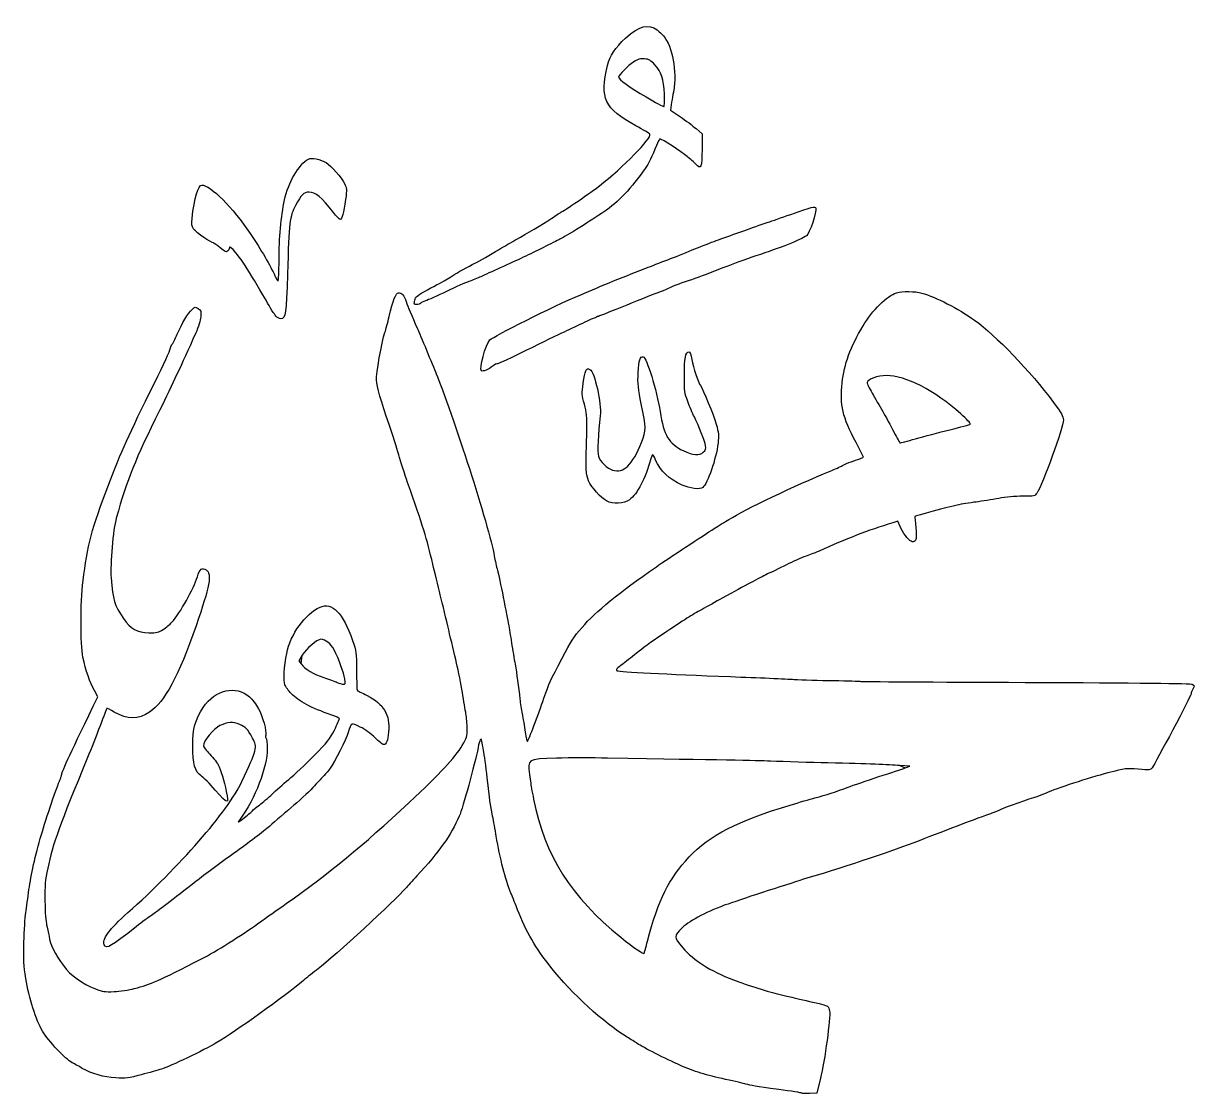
# Model space of a CAD drawing. Header units: inches. Extents: x -1634 to 343, y 456 to 1784.
# Drawn here: x -375.4 to -232.6, y 476.4 to 606.8 of the extents above; entities that cross this region are included whole.
import ezdxf

# ---------------------------------------------------------------- set-up
doc = ezdxf.new("R2010")
doc.units = ezdxf.units.IN
doc.header["$MEASUREMENT"] = 0
doc.layers.add('rd', color=1, linetype='CONTINUOUS')

msp = doc.modelspace()

# ---------------------------------------------------------------- linework, layer by layer
at = {"layer": 'rd'}
for points in [[(-297.26, 598.15), (-297.26, 598.15)], [(-327.74, 572.77), (-327.74, 572.77)], [(-344.62, 571.12), (-344.62, 571.12)], [(-319.57, 564.44), (-319.57, 564.44)], [(-266.65, 556.16), (-266.65, 556.16)], [(-304.31, 548.58), (-304.31, 548.58)], [(-341.4, 529.79), (-341.83, 529.11), (-341.54, 528.72)], [(-336.22, 526.92), (-336.22, 526.92)], [(-267.91, 516.05), (-267.36, 516.25), (-268.56, 516.34)], [(-365.54, 494.47), (-365.54, 494.47)], [(-299.32, 494.95), (-299.32, 494.95)], [(-280.51, 476.41), (-280.51, 476.41)]]:
    msp.add_lwpolyline(points, close=True, dxfattribs=at)
for points in [[(-296.43, 596.87), (-296.52, 596.2), (-295.32, 595.4)], [(-293.41, 593.96), (-292.68, 593.32), (-292.68, 591.43)], [(-273.46, 553.73), (-272.98, 553.93), (-273.91, 555.69)], [(-268.53, 545.48), (-268.81, 546.13), (-269.43, 545.93)], [(-366.87, 523.57), (-366.31, 524.72), (-366.74, 525.47)], [(-278.24, 478.23), (-278.7, 476.42), (-279.57, 476.38)]]:
    msp.add_lwpolyline(points, dxfattribs=at)
for points in [[(-302, 604.99), (-300.38, 606.48), (-299.23, 606.78), (-298.14, 605.98)], [(-298.14, 605.98), (-297.82, 605.74), (-297.39, 605.3), (-297.18, 605)], [(-304.2, 601.65), (-303.93, 602.81), (-303.26, 603.83), (-302, 604.99)], [(-297.18, 605), (-296.13, 603.49), (-295.7, 600.41), (-296.22, 598.11)], [(-299.68, 602.46), (-300.23, 602.52), (-300.43, 602.47), (-301, 602.09)], [(-298.43, 601.73), (-298.93, 602.29), (-299.13, 602.41), (-299.68, 602.46)], [(-300.73, 594.3), (-304.6, 596.43), (-305.15, 597.59), (-304.2, 601.65)], [(-301, 602.09), (-301.7, 601.62), (-302.85, 600.45), (-302.85, 600.22)], [(-297.26, 598.15), (-297.35, 600.02), (-297.62, 600.84), (-298.43, 601.73)], [(-302.85, 600.22), (-302.85, 599.95), (-301.52, 598.99), (-299.5, 597.82)], [(-297.32, 596.62), (-297.25, 596.61), (-297.22, 597.29), (-297.26, 598.15)], [(-296.22, 598.11), (-296.29, 597.8), (-296.39, 597.24), (-296.43, 596.87)], [(-299.5, 597.82), (-298.37, 597.17), (-297.39, 596.62), (-297.32, 596.62)], [(-295.32, 595.4), (-294.66, 594.96), (-293.8, 594.31), (-293.41, 593.96)], [(-299.03, 593.28), (-299.07, 593.35), (-299.84, 593.81), (-300.73, 594.3)], [(-305.16, 586.99), (-302.36, 589.16), (-298.76, 592.85), (-299.03, 593.28)], [(-297.81, 592.71), (-297.87, 592.71), (-298.06, 592.33), (-298.24, 591.88)], [(-294.49, 590.57), (-295.17, 591.12), (-297.63, 592.71), (-297.81, 592.71)], [(-298.24, 591.88), (-298.72, 590.66), (-299.21, 589.67), (-299.6, 589.1)], [(-292.68, 591.43), (-292.68, 589.23), (-292.81, 588.93), (-293.44, 589.61)], [(-343.57, 585.27), (-343.15, 587.32), (-341.8, 589.63), (-340.66, 590.24)], [(-340.66, 590.24), (-340.27, 590.44), (-339.19, 590.23), (-338.51, 589.81)], [(-338.51, 589.81), (-337.85, 589.4), (-336.61, 588), (-336.25, 587.27)], [(-293.44, 589.61), (-293.66, 589.85), (-294.13, 590.28), (-294.49, 590.57)], [(-299.6, 589.1), (-301.29, 586.69), (-302.86, 585.04), (-304.67, 583.79)], [(-354.84, 583.01), (-354.54, 585.53), (-354.09, 587.08), (-353.66, 587.08)], [(-353.66, 587.08), (-352.61, 587.08), (-349.83, 584.31), (-347.74, 581.17)], [(-336.25, 587.27), (-335.97, 586.69), (-335.96, 586.57), (-336.12, 585.32)], [(-309.85, 583.77), (-309.74, 583.77), (-306.01, 586.33), (-305.16, 586.99)], [(-344.23, 577.96), (-344.23, 580.57), (-343.99, 583.21), (-343.57, 585.27)], [(-340.6, 586.22), (-341.2, 586.22), (-341.53, 585.88), (-342.22, 584.6)], [(-337.6, 583.73), (-339.08, 585.65), (-339.78, 586.22), (-340.6, 586.22)], [(-336.12, 585.32), (-336.34, 583.68), (-336.55, 582.9), (-336.78, 582.9)], [(-342.22, 584.6), (-342.95, 583.22), (-343.02, 582.64), (-343.2, 576.2)], [(-281.87, 583.51), (-279.19, 584.45), (-278.92, 584.52), (-278.81, 584.25)], [(-278.81, 584.25), (-278.67, 583.87), (-279.59, 581.12), (-279.95, 580.89)], [(-354.6, 581.68), (-354.89, 582.12), (-354.92, 582.28), (-354.84, 583.01)], [(-336.78, 582.9), (-336.87, 582.9), (-337.24, 583.28), (-337.6, 583.73)], [(-315.32, 580.46), (-314.06, 581.13), (-312.15, 582.27), (-311, 583.03)], [(-311, 583.03), (-310.39, 583.44), (-309.87, 583.77), (-309.85, 583.77)], [(-304.67, 583.79), (-306.05, 582.85), (-309.29, 580.83), (-309.99, 580.49)], [(-288.21, 581.29), (-286.39, 581.95), (-285.62, 582.22), (-284.61, 582.55)], [(-284.61, 582.55), (-284.21, 582.69), (-282.98, 583.11), (-281.87, 583.51)], [(-352.21, 580.02), (-352.52, 580.02), (-354.32, 581.28), (-354.6, 581.68)], [(-347.74, 581.17), (-346.44, 579.23), (-345.25, 577.19), (-344.74, 576.02)], [(-290.95, 580.31), (-290.32, 580.53), (-289.09, 580.97), (-288.21, 581.29)], [(-351.42, 579.43), (-351.81, 579.75), (-352.17, 580.02), (-352.21, 580.02)], [(-349.98, 579.36), (-350.23, 579.58), (-350.29, 579.59), (-350.29, 579.41)], [(-317.87, 578.97), (-316.86, 579.57), (-315.72, 580.24), (-315.32, 580.46)], [(-309.99, 580.49), (-310.3, 580.34), (-311.21, 579.88), (-312, 579.48)], [(-293.55, 579.3), (-292.76, 579.63), (-291.59, 580.08), (-290.95, 580.31)], [(-279.95, 580.89), (-280.64, 580.41), (-283.15, 579.42), (-286.12, 578.44)], [(-350.5, 579.01), (-350.68, 578.87), (-350.84, 578.94), (-351.42, 579.43)], [(-350.29, 579.41), (-350.29, 579.29), (-350.38, 579.11), (-350.5, 579.01)], [(-345.82, 573.03), (-347.87, 576.63), (-349.2, 578.66), (-349.98, 579.36)], [(-320.68, 577.38), (-320.14, 577.65), (-318.87, 578.36), (-317.87, 578.97)], [(-312, 579.48), (-313.75, 578.6), (-315.08, 577.98), (-317.27, 576.99)], [(-299.24, 577.06), (-298.57, 577.32), (-297.34, 577.79), (-296.51, 578.11)], [(-296.51, 578.11), (-295.67, 578.43), (-294.34, 578.97), (-293.55, 579.3)], [(-286.12, 578.44), (-287.27, 578.06), (-289.32, 577.31), (-290.67, 576.78)], [(-344.35, 575.4), (-344.28, 575.4), (-344.23, 576.56), (-344.23, 577.96)], [(-323.61, 575.7), (-322.78, 576.25), (-321.6, 576.92), (-320.68, 577.38)], [(-317.27, 576.99), (-318.18, 576.59), (-319.25, 576.1), (-319.65, 575.91)], [(-307.46, 573.72), (-305.07, 574.75), (-301.94, 576.02), (-299.24, 577.06)], [(-290.67, 576.78), (-292.01, 576.24), (-293.51, 575.69), (-293.98, 575.54)], [(-344.74, 576.02), (-344.59, 575.68), (-344.42, 575.4), (-344.35, 575.4)], [(-343.2, 576.2), (-343.34, 571.43), (-343.44, 570.79), (-344.02, 570.79)], [(-325.74, 574.54), (-324.77, 575.04), (-323.81, 575.56), (-323.61, 575.7)], [(-321.09, 575.33), (-321.48, 575.2), (-322.72, 574.65), (-323.83, 574.12)], [(-319.65, 575.91), (-320.04, 575.72), (-320.69, 575.46), (-321.09, 575.33)], [(-293.98, 575.54), (-294.94, 575.25), (-296.23, 574.76), (-296.62, 574.54)], [(-330.81, 571.08), (-330.37, 573), (-329.99, 573.96), (-329.68, 573.96)], [(-329.68, 573.96), (-329.27, 573.96), (-328.98, 573.64), (-328.73, 572.88)], [(-327.59, 573.32), (-327.53, 573.52), (-326.93, 573.92), (-325.74, 574.54)], [(-323.83, 574.12), (-324.94, 573.58), (-326.09, 573.06), (-326.39, 572.97)], [(-297.8, 574.05), (-298.32, 573.87), (-300.14, 573.15), (-301.84, 572.45)], [(-296.62, 574.54), (-296.75, 574.46), (-297.29, 574.24), (-297.8, 574.05)], [(-273.05, 569.94), (-271.95, 571.79), (-270.11, 573.6), (-268.98, 573.94)], [(-268.98, 573.94), (-268.24, 574.17), (-266.75, 574.15), (-265.87, 573.91)], [(-265.87, 573.91), (-264.22, 573.45), (-261.44, 572.02), (-259.46, 570.61)], [(-344.62, 571.12), (-344.78, 571.29), (-345.32, 572.15), (-345.82, 573.03)], [(-328.73, 572.88), (-328.52, 572.24), (-328.11, 571.26), (-327.36, 569.57)], [(-327.45, 572.52), (-327.73, 572.52), (-327.8, 572.58), (-327.74, 572.77)], [(-327.74, 572.77), (-327.7, 572.91), (-327.63, 573.16), (-327.59, 573.32)], [(-327.01, 572.65), (-327.05, 572.58), (-327.25, 572.52), (-327.45, 572.52)], [(-326.39, 572.97), (-326.68, 572.87), (-326.96, 572.73), (-327.01, 572.65)], [(-318.54, 568.2), (-318.07, 568.67), (-310.9, 572.25), (-307.46, 573.72)], [(-301.84, 572.45), (-303.55, 571.76), (-305.1, 571.15), (-305.3, 571.08)], [(-356.64, 568.92), (-356.06, 570.25), (-355.33, 571.47), (-354.84, 571.93)], [(-354.84, 571.93), (-354.49, 572.26), (-354.47, 572.27), (-354.09, 572.02)], [(-353.78, 571.03), (-353.81, 570.6), (-354.07, 569.77), (-354.38, 569.06)], [(-354.09, 572.02), (-353.75, 571.79), (-353.72, 571.71), (-353.78, 571.03)], [(-344.02, 570.79), (-344.19, 570.79), (-344.46, 570.94), (-344.62, 571.12)], [(-331.32, 569.13), (-331.22, 569.45), (-330.99, 570.33), (-330.81, 571.08)], [(-305.3, 571.08), (-305.5, 571.02), (-306.24, 570.69), (-306.96, 570.35)], [(-327.36, 569.57), (-327.22, 569.25), (-326.73, 568.08), (-326.27, 566.97)], [(-306.96, 570.35), (-307.67, 570.02), (-308.81, 569.48), (-309.48, 569.17)], [(-275.6, 562.99), (-275.35, 565.26), (-274.6, 567.32), (-273.05, 569.94)], [(-259.46, 570.61), (-256.86, 568.76), (-252.67, 564.39), (-249.84, 560.59)], [(-354.38, 569.06), (-356.26, 564.85), (-357.14, 562.96), (-358.8, 559.62)], [(-357.3, 567.61), (-357.2, 567.73), (-356.9, 568.32), (-356.64, 568.92)], [(-332.37, 563.32), (-332.43, 563.99), (-331.72, 567.94), (-331.32, 569.13)], [(-319.57, 564.44), (-319.88, 564.64), (-319.05, 567.69), (-318.54, 568.2)], [(-309.48, 569.17), (-310.16, 568.85), (-312.21, 567.85), (-314.06, 566.95)], [(-359.39, 563.02), (-358.35, 565.13), (-357.49, 566.97), (-357.49, 567.12)], [(-357.49, 567.12), (-357.49, 567.26), (-357.41, 567.48), (-357.3, 567.61)], [(-326.27, 566.97), (-325.81, 565.86), (-325.28, 564.56), (-325.08, 564.09)], [(-314.06, 566.95), (-315.9, 566.05), (-317.49, 565.31), (-317.6, 565.31)], [(-294.83, 563.87), (-294.83, 565.99), (-294.69, 566.75), (-294.29, 566.75)], [(-294.29, 566.75), (-294.15, 566.75), (-294.03, 566.45), (-293.92, 565.81)], [(-317.6, 565.31), (-317.71, 565.31), (-317.96, 565.19), (-318.15, 565.04)], [(-300.46, 564.22), (-300.38, 565.75), (-300.23, 566.22), (-299.86, 566.15)], [(-299.86, 566.15), (-299.43, 566.07), (-298.19, 562.07), (-297.79, 559.47)], [(-293.92, 565.81), (-293.76, 564.91), (-293.12, 562.95), (-292.88, 562.64)], [(-325.08, 564.09), (-324.37, 562.37), (-322.32, 556.51), (-321.04, 552.55)], [(-318.15, 565.04), (-318.75, 564.58), (-319.36, 564.32), (-319.57, 564.44)], [(-307.17, 562.94), (-306.97, 564.49), (-306.79, 564.85), (-306.36, 564.62)], [(-306.36, 564.62), (-305.77, 564.3), (-304.89, 560.45), (-305.08, 558.97)], [(-300.08, 560.41), (-300.46, 562.19), (-300.53, 562.9), (-300.46, 564.22)], [(-294.42, 560.7), (-294.8, 561.71), (-294.83, 561.92), (-294.83, 563.87)], [(-270.22, 563.86), (-271.28, 563.86), (-272.47, 563.42), (-272.54, 563.01)], [(-261.14, 559.2), (-264.29, 562.03), (-267.88, 563.88), (-270.22, 563.86)], [(-365.11, 550.32), (-363.34, 554.88), (-362.69, 556.33), (-359.39, 563.02)], [(-330.82, 557.89), (-331.79, 560.73), (-332.3, 562.49), (-332.37, 563.32)], [(-307.02, 560.38), (-307.34, 561.51), (-307.34, 561.65), (-307.17, 562.94)], [(-292.88, 562.64), (-292.57, 562.22), (-291.26, 559.05), (-290.95, 557.95)], [(-273.91, 555.69), (-275.56, 558.82), (-275.89, 560.27), (-275.6, 562.99)], [(-272.54, 563.01), (-272.55, 562.89), (-272.3, 562.31), (-271.96, 561.73)], [(-271.96, 561.73), (-271.62, 561.15), (-271.04, 560.14), (-270.66, 559.5)], [(-358.8, 559.62), (-361.79, 553.58), (-362.72, 551.26), (-364.07, 546.5)], [(-306.73, 557.02), (-306.69, 558.95), (-306.72, 559.31), (-307.02, 560.38)], [(-300.06, 555.72), (-299.46, 557.22), (-299.46, 557.47), (-300.08, 560.41)], [(-293.61, 558.82), (-293.83, 559.26), (-294.2, 560.1), (-294.42, 560.7)], [(-249.84, 560.59), (-248.88, 559.3), (-248.64, 558.87), (-248.64, 558.48)], [(-305.08, 558.97), (-305.35, 556.83), (-305.46, 554.48), (-305.31, 554.03)], [(-297.79, 559.47), (-297.35, 556.6), (-296.72, 555.54), (-294.97, 554.71)], [(-292.24, 555.29), (-292.36, 555.87), (-293.12, 557.83), (-293.61, 558.82)], [(-270.66, 559.5), (-270.29, 558.85), (-269.67, 557.72), (-269.3, 556.99)], [(-259.98, 557.95), (-259.92, 558.01), (-260.44, 558.57), (-261.14, 559.2)], [(-248.64, 558.48), (-248.64, 557.57), (-251.16, 550.55), (-251.84, 549.56)], [(-329.65, 554.21), (-329.89, 555.04), (-330.41, 556.7), (-330.82, 557.89)], [(-306.51, 551.04), (-306.83, 551.74), (-306.85, 552.25), (-306.73, 557.02)], [(-290.95, 557.95), (-290.65, 556.87), (-290.62, 556.57), (-290.73, 555.64)], [(-269.3, 556.99), (-268.92, 556.25), (-268.58, 555.65), (-268.53, 555.65)], [(-266.65, 556.16), (-265.67, 556.45), (-263.79, 556.94), (-262.48, 557.25)], [(-262.48, 557.25), (-261.17, 557.57), (-260.05, 557.88), (-259.98, 557.95)], [(-303.58, 552.34), (-302.21, 551.94), (-301.17, 552.94), (-300.06, 555.72)], [(-290.73, 555.64), (-290.95, 553.7), (-291.99, 550.71), (-292.6, 550.2)], [(-292.52, 554.51), (-292.23, 554.79), (-292.18, 554.95), (-292.24, 555.29)], [(-268.53, 555.65), (-268.49, 555.65), (-267.64, 555.88), (-266.65, 556.16)], [(-328.56, 550.82), (-328.92, 551.85), (-329.41, 553.38), (-329.65, 554.21)], [(-305.31, 554.03), (-305.11, 553.41), (-304.2, 552.52), (-303.58, 552.34)], [(-298.7, 554.21), (-298.75, 554.21), (-298.87, 553.93), (-298.96, 553.6)], [(-298.33, 553.57), (-298.48, 553.92), (-298.64, 554.21), (-298.7, 554.21)], [(-294.97, 554.71), (-293.76, 554.14), (-292.99, 554.08), (-292.52, 554.51)], [(-321.04, 552.55), (-319.6, 548.11), (-318.29, 543.52), (-318, 541.88)], [(-298.96, 553.6), (-299.49, 551.49), (-300.61, 549.35), (-301.51, 548.73)], [(-295.11, 550.52), (-296.67, 551.2), (-297.8, 552.28), (-298.33, 553.57)], [(-277.06, 552.21), (-276.48, 552.45), (-275.8, 552.76), (-275.55, 552.9)], [(-275.55, 552.9), (-275.3, 553.04), (-274.83, 553.24), (-274.52, 553.34)], [(-274.52, 553.34), (-274.2, 553.45), (-273.73, 553.62), (-273.46, 553.73)], [(-304.31, 548.58), (-304.99, 548.95), (-306.13, 550.22), (-306.51, 551.04)], [(-289.4, 546.33), (-287.43, 547.56), (-281.29, 550.49), (-277.06, 552.21)], [(-368.11, 538.89), (-367.64, 542.94), (-366.97, 545.49), (-365.11, 550.32)], [(-325.49, 540.87), (-326.23, 544.01), (-326.69, 545.51), (-328.56, 550.82)], [(-292.6, 550.2), (-292.92, 549.94), (-294.16, 550.1), (-295.11, 550.52)], [(-301.51, 548.73), (-302.21, 548.25), (-303.57, 548.18), (-304.31, 548.58)], [(-259.28, 548.45), (-260.02, 548.36), (-261.06, 548.2), (-261.59, 548.08)], [(-256.52, 548.89), (-257.3, 548.74), (-258.54, 548.54), (-259.28, 548.45)], [(-253.61, 549.16), (-254.49, 549.16), (-255.68, 549.05), (-256.52, 548.89)], [(-251.84, 549.56), (-252.11, 549.17), (-252.14, 549.16), (-253.61, 549.16)], [(-261.59, 548.08), (-262.56, 547.87), (-266.69, 546.74), (-266.73, 546.68)], [(-364.07, 546.5), (-364.47, 545.1), (-364.83, 540.86), (-364.7, 539.21)], [(-291.2, 545.21), (-290.7, 545.52), (-289.89, 546.03), (-289.4, 546.33)], [(-269.43, 545.93), (-272.51, 544.97), (-275.14, 543.95), (-278.41, 542.47)], [(-267.2, 543.66), (-267.59, 543.87), (-268.2, 544.7), (-268.53, 545.48)], [(-266.73, 546.68), (-266.75, 546.66), (-266.7, 546.03), (-266.63, 545.29)], [(-266.63, 545.29), (-266.52, 544.17), (-266.53, 543.89), (-266.71, 543.72)], [(-298.24, 540.57), (-296.72, 541.62), (-292.61, 544.32), (-291.2, 545.21)], [(-278.41, 542.47), (-278.65, 542.36), (-279.26, 542.12), (-279.78, 541.94)], [(-266.71, 543.72), (-266.86, 543.56), (-266.98, 543.55), (-267.2, 543.66)], [(-318, 541.88), (-317.9, 541.33), (-317.73, 540.55), (-317.62, 540.15)], [(-279.78, 541.94), (-280.3, 541.76), (-281.33, 541.31), (-282.09, 540.94)], [(-353.11, 540.18), (-352.39, 539.7), (-352.66, 538.2), (-354.35, 533.38)], [(-354.19, 539.35), (-353.9, 540.31), (-353.63, 540.51), (-353.11, 540.18)], [(-324.58, 537.12), (-324.86, 538.23), (-325.27, 539.92), (-325.49, 540.87)], [(-317.62, 540.15), (-317.51, 539.76), (-317.19, 538.26), (-316.91, 536.84)], [(-307.3, 533.17), (-305.63, 535.11), (-302.81, 537.42), (-298.24, 540.57)], [(-284.68, 539.68), (-285.84, 539.12), (-287.26, 538.37), (-290.23, 536.72)], [(-282.09, 540.94), (-282.84, 540.57), (-284.01, 540), (-284.68, 539.68)], [(-368.13, 529.54), (-368.46, 531.19), (-368.45, 535.99), (-368.11, 538.89)], [(-364.7, 539.21), (-364.48, 536.46), (-364.33, 535.96), (-363.18, 534.24)], [(-357.31, 533.79), (-356.28, 534.93), (-354.63, 537.88), (-354.19, 539.35)], [(-323.55, 532.87), (-323.84, 534.1), (-324.3, 536.01), (-324.58, 537.12)], [(-316.91, 536.84), (-316.63, 535.41), (-316.34, 533.92), (-316.27, 533.52)], [(-290.23, 536.72), (-290.95, 536.32), (-292.05, 535.71), (-292.68, 535.36)], [(-343.3, 530), (-342.87, 532.28), (-341.03, 534.83), (-339.24, 535.63)], [(-339.24, 535.63), (-337.76, 536.29), (-336.47, 534.97), (-335.27, 531.57)], [(-292.68, 535.36), (-294, 534.64), (-294.62, 534.24), (-297.61, 532.23)], [(-363.18, 534.24), (-362.35, 532.99), (-361.54, 532.54), (-360.09, 532.52)], [(-360.09, 532.52), (-359.13, 532.51), (-358.93, 532.56), (-358.36, 532.92)], [(-354.35, 533.38), (-356.53, 527.13), (-358.15, 524.13), (-360.01, 522.85)], [(-358.36, 532.92), (-358, 533.15), (-357.53, 533.54), (-357.31, 533.79)], [(-322.61, 528.83), (-322.84, 529.83), (-323.27, 531.64), (-323.55, 532.87)], [(-316.27, 533.52), (-316.19, 533.12), (-316.02, 532.12), (-315.9, 531.28)], [(-309.77, 529.34), (-308.59, 531.58), (-308.36, 531.94), (-307.3, 533.17)], [(-339.14, 531.72), (-339.59, 531.72), (-340.9, 530.6), (-341.4, 529.79)], [(-337.53, 530.43), (-337.91, 531.18), (-338.58, 531.72), (-339.14, 531.72)], [(-335.27, 531.57), (-334.81, 530.24), (-334.79, 530.14), (-334.79, 527.87)], [(-315.9, 531.28), (-315.77, 530.45), (-315.57, 529.28), (-315.47, 528.69)], [(-297.61, 532.23), (-298.79, 531.44), (-300.11, 530.49), (-300.54, 530.12)], [(-343.51, 526.17), (-343.7, 526.65), (-343.6, 528.43), (-343.3, 530)], [(-336.22, 526.92), (-336.33, 527.64), (-336.93, 529.25), (-337.53, 530.43)], [(-300.54, 530.12), (-300.98, 529.76), (-301.77, 529.13), (-302.31, 528.73)], [(-366.74, 525.47), (-367.28, 526.42), (-367.81, 527.96), (-368.13, 529.54)], [(-341.54, 528.72), (-341.09, 528.1), (-340, 527.45), (-338.79, 527.05)], [(-321.88, 525.23), (-322.04, 526.22), (-322.37, 527.84), (-322.61, 528.83)], [(-315.47, 528.69), (-315.26, 527.57), (-315.04, 525.93), (-314.88, 524.44)], [(-311.94, 524.55), (-311.3, 526.4), (-311.14, 526.75), (-309.77, 529.34)], [(-302.31, 528.73), (-303.1, 528.13), (-303.24, 527.98), (-303.03, 527.89)], [(-338.79, 527.05), (-338.17, 526.85), (-337.44, 526.59), (-337.16, 526.47)], [(-336.39, 526.24), (-336.15, 526.24), (-336.13, 526.31), (-336.22, 526.92)], [(-334.79, 527.87), (-334.78, 526.59), (-334.75, 525.52), (-334.71, 525.49)], [(-303.03, 527.89), (-302.71, 527.76), (-297.08, 527.47), (-289.22, 527.17)], [(-289.22, 527.17), (-285.89, 527.05), (-282.39, 526.9), (-281.44, 526.83)], [(-281.44, 526.83), (-280.49, 526.77), (-278.32, 526.7), (-276.62, 526.69)], [(-353.47, 523.42), (-352.04, 525.6), (-349.47, 526.18), (-347.82, 524.69)], [(-342.74, 525.11), (-343.08, 525.45), (-343.42, 525.93), (-343.51, 526.17)], [(-337.16, 526.47), (-336.89, 526.35), (-336.54, 526.25), (-336.39, 526.24)], [(-334.71, 525.49), (-334.67, 525.47), (-334.13, 525.19), (-333.51, 524.87)], [(-276.62, 526.69), (-274.92, 526.67), (-273.49, 526.63), (-273.44, 526.6)], [(-273.44, 526.6), (-273.38, 526.57), (-264.31, 526.51), (-253.28, 526.47)], [(-253.28, 526.47), (-239.32, 526.42), (-233.12, 526.35), (-232.92, 526.24)], [(-232.85, 525.66), (-232.97, 525.43), (-233.06, 525.18), (-233.06, 525.1)], [(-232.92, 526.24), (-232.65, 526.09), (-232.65, 526.06), (-232.85, 525.66)], [(-347.82, 524.69), (-347.51, 524.41), (-347.02, 523.76), (-346.73, 523.26)], [(-337.78, 522.48), (-340.45, 523.41), (-341.78, 524.12), (-342.74, 525.11)], [(-333.51, 524.87), (-331.46, 523.82), (-330.68, 522.51), (-330.88, 520.43)], [(-321.45, 522.65), (-321.53, 523.08), (-321.72, 524.24), (-321.88, 525.23)], [(-314.88, 524.44), (-314.83, 523.96), (-314.71, 523.15), (-314.6, 522.63)], [(-313.96, 519.27), (-313.81, 519.43), (-312.65, 522.48), (-311.94, 524.55)], [(-233.06, 525.1), (-233.06, 524.88), (-237.42, 516.6), (-237.82, 516.06)], [(-370.76, 515.08), (-370.76, 515.48), (-369.96, 517.22), (-366.87, 523.57)], [(-365.21, 523.32), (-365.24, 523.3), (-365.61, 522.34), (-366.05, 521.19)], [(-364.32, 522.86), (-364.79, 523.14), (-365.19, 523.35), (-365.21, 523.32)], [(-360.01, 522.85), (-361.39, 521.9), (-362.71, 521.9), (-364.32, 522.86)], [(-354.75, 518.7), (-354.74, 520.9), (-354.47, 521.89), (-353.47, 523.42)], [(-346.73, 523.26), (-346.22, 522.34), (-345.73, 520.52), (-345.86, 520.02)], [(-336.88, 522.02), (-336.88, 522.1), (-337.28, 522.3), (-337.78, 522.48)], [(-321.3, 520.82), (-321.3, 521.4), (-321.37, 522.22), (-321.45, 522.65)], [(-314.6, 522.63), (-314.5, 522.12), (-314.33, 521.12), (-314.24, 520.42)], [(-366.05, 521.19), (-366.48, 520.04), (-367.17, 518.29), (-367.58, 517.3)], [(-351.43, 521.2), (-352.25, 520.78), (-353.46, 519.32), (-353.46, 518.73)], [(-349.02, 521.34), (-349.85, 521.7), (-350.53, 521.66), (-351.43, 521.2)], [(-347.46, 519.66), (-348.13, 520.86), (-348.27, 521.01), (-349.02, 521.34)], [(-337.49, 520.66), (-337.15, 521.33), (-336.88, 521.95), (-336.88, 522.02)], [(-334.34, 521.03), (-335.45, 521.59), (-335.44, 521.59), (-335.8, 520.38)], [(-332.52, 519.71), (-333.01, 520.21), (-333.75, 520.74), (-334.34, 521.03)], [(-348.76, 514.38), (-346.93, 518.26), (-346.85, 518.58), (-347.46, 519.66)], [(-345.86, 520.02), (-345.9, 519.87), (-345.87, 519.71), (-345.8, 519.67)], [(-345.8, 519.67), (-345.73, 519.63), (-345.67, 519.05), (-345.67, 518.4)], [(-339.98, 517.53), (-338.37, 519.16), (-338.02, 519.6), (-337.49, 520.66)], [(-335.8, 520.38), (-336.06, 519.53), (-337.46, 516.74), (-338, 516)], [(-331.47, 518.89), (-331.59, 518.89), (-332.06, 519.26), (-332.52, 519.71)], [(-330.88, 520.43), (-330.98, 519.33), (-331.15, 518.89), (-331.47, 518.89)], [(-321.9, 518.79), (-321.35, 519.71), (-321.3, 519.86), (-321.3, 520.82)], [(-319.53, 519.32), (-319.62, 519.79), (-319.79, 519.49), (-319.98, 518.52)], [(-314.24, 520.42), (-314.14, 519.72), (-314.01, 519.2), (-313.96, 519.27)], [(-353.73, 515.07), (-354.47, 515.56), (-354.76, 516.58), (-354.75, 518.7)], [(-353.46, 518.73), (-353.46, 518.64), (-353.1, 518.18), (-352.66, 517.71)], [(-345.67, 518.4), (-345.67, 516.13), (-347.15, 512.28), (-348.97, 509.8)], [(-328.39, 511.82), (-324.53, 515.41), (-322.86, 517.21), (-321.9, 518.79)], [(-319.98, 518.52), (-320.37, 516.49), (-321.83, 511.17), (-322.27, 510.17)], [(-319.3, 518.16), (-319.39, 518.6), (-319.49, 519.12), (-319.53, 519.32)], [(-318.86, 514.82), (-319.01, 516.22), (-319.21, 517.73), (-319.3, 518.16)], [(-367.58, 517.3), (-370.97, 509.1), (-371.8, 506.8), (-372.43, 503.82)], [(-352.66, 517.71), (-352.23, 517.23), (-351.77, 516.66), (-351.65, 516.42)], [(-343.06, 514.63), (-342.39, 515.18), (-341.01, 516.49), (-339.98, 517.53)], [(-310.41, 517.23), (-314.07, 517.09), (-313.93, 517.18), (-313.7, 515.24)], [(-304.22, 517.23), (-306, 517.28), (-308.79, 517.28), (-310.41, 517.23)], [(-284.32, 516.87), (-286.07, 516.94), (-290.27, 517.01), (-304.22, 517.23)], [(-277.33, 516.65), (-279.43, 516.7), (-282.58, 516.79), (-284.32, 516.87)], [(-351.65, 516.42), (-351.36, 515.85), (-350.92, 514.44), (-350.66, 513.19)], [(-338, 516), (-338.21, 515.72), (-338.54, 515.33), (-338.74, 515.12)], [(-268.56, 516.34), (-270.01, 516.45), (-272.26, 516.53), (-277.33, 516.65)], [(-271.13, 514.98), (-269.66, 515.45), (-268.21, 515.93), (-267.91, 516.05)], [(-243.21, 515.44), (-245.52, 514.83), (-249.55, 513.52), (-250.74, 512.98)], [(-239.53, 515.89), (-240.99, 516.01), (-241.07, 516), (-243.21, 515.44)], [(-237.82, 516.06), (-238.03, 515.78), (-238.13, 515.77), (-239.53, 515.89)], [(-373.19, 507.93), (-372.64, 509.83), (-371.21, 514.06), (-370.95, 514.55)], [(-370.95, 514.55), (-370.85, 514.75), (-370.76, 514.99), (-370.76, 515.08)], [(-362.67, 498.41), (-356.48, 503.87), (-350.44, 510.8), (-348.76, 514.38)], [(-352, 513.34), (-352.66, 514.1), (-353.43, 514.88), (-353.73, 515.07)], [(-345.07, 512.86), (-344.63, 513.29), (-343.72, 514.08), (-343.06, 514.63)], [(-338.74, 515.12), (-338.95, 514.92), (-339.47, 514.35), (-339.9, 513.86)], [(-318.2, 510.16), (-318.51, 511.71), (-318.56, 512.09), (-318.86, 514.82)], [(-313.7, 515.24), (-313.61, 514.51), (-313.5, 513.72), (-313.46, 513.48)], [(-274.88, 513.7), (-274.28, 513.93), (-272.6, 514.5), (-271.13, 514.98)], [(-350.66, 513.19), (-350.32, 511.54), (-350.47, 511.55), (-352, 513.34)], [(-346.63, 511.52), (-346.22, 511.83), (-345.52, 512.43), (-345.07, 512.86)], [(-339.9, 513.86), (-340.34, 513.36), (-341.48, 512.3), (-342.43, 511.49)], [(-313.46, 513.48), (-313.41, 513.24), (-313.3, 512.69), (-313.21, 512.25)], [(-278.92, 512.39), (-277.58, 512.75), (-276.29, 513.17), (-274.88, 513.7)], [(-251.88, 512.54), (-252.71, 512.31), (-255.74, 511.23), (-256.26, 510.97)], [(-250.74, 512.98), (-251.13, 512.8), (-251.64, 512.6), (-251.88, 512.54)], [(-347.47, 510.82), (-347.42, 510.9), (-347.04, 511.21), (-346.63, 511.52)], [(-342.43, 511.49), (-343.38, 510.68), (-344.72, 509.53), (-345.41, 508.92)], [(-343.36, 499.51), (-337.96, 503.33), (-334.19, 506.42), (-328.39, 511.82)], [(-313.21, 512.25), (-311.86, 505.39), (-308.66, 500.32), (-302.58, 495.41)], [(-294.25, 505.19), (-291.74, 507.85), (-288.35, 509.59), (-281.94, 511.52)], [(-281.94, 511.52), (-280.87, 511.84), (-279.51, 512.23), (-278.92, 512.39)], [(-348.97, 509.8), (-349.34, 509.31), (-349.33, 509.31), (-348.45, 509.99)], [(-348.45, 509.99), (-347.96, 510.37), (-347.52, 510.74), (-347.47, 510.82)], [(-322.27, 510.17), (-323.3, 507.81), (-324.71, 505.82), (-327.43, 502.89)], [(-317.76, 507.71), (-317.89, 508.5), (-318.09, 509.61), (-318.2, 510.16)], [(-257.36, 510.52), (-257.87, 510.36), (-263.31, 508.31), (-266.23, 507.17)], [(-256.26, 510.97), (-256.55, 510.82), (-257.04, 510.62), (-257.36, 510.52)], [(-345.41, 508.92), (-346.1, 508.31), (-348.02, 506.86), (-349.67, 505.68)], [(-374.71, 501.22), (-374.47, 503.01), (-373.95, 505.31), (-373.19, 507.93)], [(-315.97, 500.79), (-316.62, 502.4), (-317.32, 505.11), (-317.76, 507.71)], [(-266.23, 507.17), (-269.54, 505.89), (-274.57, 504.2), (-279.92, 502.59)], [(-349.67, 505.68), (-351.32, 504.51), (-353.41, 502.96), (-354.32, 502.24)], [(-299.32, 494.95), (-298.01, 499.97), (-296.72, 502.58), (-294.25, 505.19)], [(-372.43, 503.82), (-372.74, 502.33), (-372.79, 501.77), (-372.77, 499.8)], [(-327.43, 502.89), (-327.99, 502.29), (-328.61, 501.6), (-328.81, 501.37)], [(-279.92, 502.59), (-281.69, 502.05), (-287.43, 500.18), (-289.51, 499.46)], [(-375.1, 498.41), (-375.01, 499.01), (-374.83, 500.27), (-374.71, 501.22)], [(-354.32, 502.24), (-357.16, 500), (-359.13, 498.49), (-359.77, 498.08)], [(-328.81, 501.37), (-329.93, 500.02), (-337.57, 492.99), (-339.47, 491.56)], [(-372.77, 499.8), (-372.75, 498.48), (-372.66, 497.26), (-372.56, 496.92)], [(-315.17, 498.77), (-315.38, 499.33), (-315.74, 500.24), (-315.97, 500.79)], [(-375.33, 494.79), (-375.29, 496.19), (-375.19, 497.82), (-375.1, 498.41)], [(-365.54, 494.47), (-365.89, 495.09), (-364.89, 496.46), (-362.67, 498.41)], [(-346.84, 497.04), (-345.36, 498.11), (-344.92, 498.42), (-343.36, 499.51)], [(-311.12, 491.78), (-312.91, 494.01), (-314.15, 496.15), (-315.17, 498.77)], [(-289.51, 499.46), (-291.94, 498.62), (-294.08, 497.51), (-295.09, 496.56)], [(-372.56, 496.92), (-372.46, 496.59), (-372.33, 495.96), (-372.27, 495.53)], [(-359.77, 498.08), (-360.11, 497.86), (-360.94, 497.25), (-361.61, 496.71)], [(-353.6, 492.81), (-352.09, 493.59), (-348.72, 495.7), (-346.84, 497.04)], [(-372.27, 495.53), (-372.14, 494.53), (-371.54, 493.3), (-370.52, 491.95)], [(-361.61, 496.71), (-364.73, 494.25), (-365.25, 493.95), (-365.54, 494.47)], [(-302.58, 495.41), (-300.96, 494.1), (-299.77, 493.29), (-299.72, 493.47)], [(-295.09, 496.56), (-296.15, 495.56), (-296.15, 495.44), (-295.02, 494.12)], [(-375.1, 490.39), (-375.35, 491.94), (-375.39, 492.68), (-375.33, 494.79)], [(-299.72, 493.47), (-299.7, 493.53), (-299.52, 494.2), (-299.32, 494.95)], [(-295.02, 494.12), (-293.68, 492.56), (-291.73, 491.32), (-288.86, 490.22)], [(-361.88, 489.15), (-359.78, 489.7), (-359.07, 490.01), (-353.6, 492.81)], [(-370.52, 491.95), (-369.62, 490.75), (-368.25, 489.76), (-366.61, 489.11)], [(-339.47, 491.56), (-339.99, 491.17), (-340.8, 490.52), (-341.27, 490.12)], [(-301.81, 483.24), (-304.68, 485), (-308.47, 488.47), (-311.12, 491.78)], [(-373.06, 483.98), (-373.84, 485.28), (-374.72, 488.03), (-375.1, 490.39)], [(-341.27, 490.12), (-343.58, 488.18), (-349.57, 483.89), (-351.8, 482.58)], [(-288.86, 490.22), (-287.17, 489.57), (-284.41, 488.7), (-283.31, 488.47)], [(-366.61, 489.11), (-365.74, 488.77), (-365.48, 488.74), (-364.34, 488.79)], [(-364.34, 488.79), (-363.63, 488.82), (-362.52, 488.98), (-361.88, 489.15)], [(-283.31, 488.47), (-282.92, 488.39), (-282.36, 488.26), (-282.09, 488.18)], [(-282.09, 488.18), (-281.81, 488.1), (-280.68, 487.84), (-279.57, 487.59)], [(-279.57, 487.59), (-278.46, 487.35), (-277.48, 487.08), (-277.39, 487.01)], [(-277.39, 487.01), (-277.29, 486.93), (-277.18, 486.66), (-277.13, 486.41)], [(-277.13, 486.41), (-276.99, 485.71), (-277.73, 480.24), (-278.24, 478.23)], [(-369.45, 480.12), (-370.28, 480.56), (-372.3, 482.73), (-373.06, 483.98)], [(-351.8, 482.58), (-353.45, 481.61), (-357.5, 479.66), (-358.58, 479.33)], [(-300.57, 482.45), (-300.83, 482.63), (-301.39, 482.99), (-301.81, 483.24)], [(-295.38, 479.82), (-297.01, 480.54), (-299.91, 482.01), (-300.57, 482.45)], [(-368.21, 479.43), (-368.54, 479.63), (-369.1, 479.94), (-369.45, 480.12)], [(-289.8, 478.09), (-292.21, 478.61), (-293.58, 479.03), (-295.38, 479.82)], [(-364.13, 478.26), (-365.59, 478.34), (-367.06, 478.76), (-368.21, 479.43)], [(-361.03, 478.65), (-362.56, 478.24), (-362.91, 478.2), (-364.13, 478.26)], [(-358.58, 479.33), (-358.97, 479.21), (-360.08, 478.9), (-361.03, 478.65)], [(-287.35, 477.52), (-287.59, 477.59), (-288.69, 477.85), (-289.8, 478.09)], [(-283.32, 476.85), (-286.29, 477.25), (-286.7, 477.32), (-287.35, 477.52)], [(-280.51, 476.41), (-280.55, 476.45), (-281.82, 476.65), (-283.32, 476.85)], [(-279.57, 476.38), (-280.05, 476.36), (-280.47, 476.37), (-280.51, 476.41)]]:
    msp.add_open_spline(points, degree=3, dxfattribs=at)

doc.saveas('drawing.dxf')
